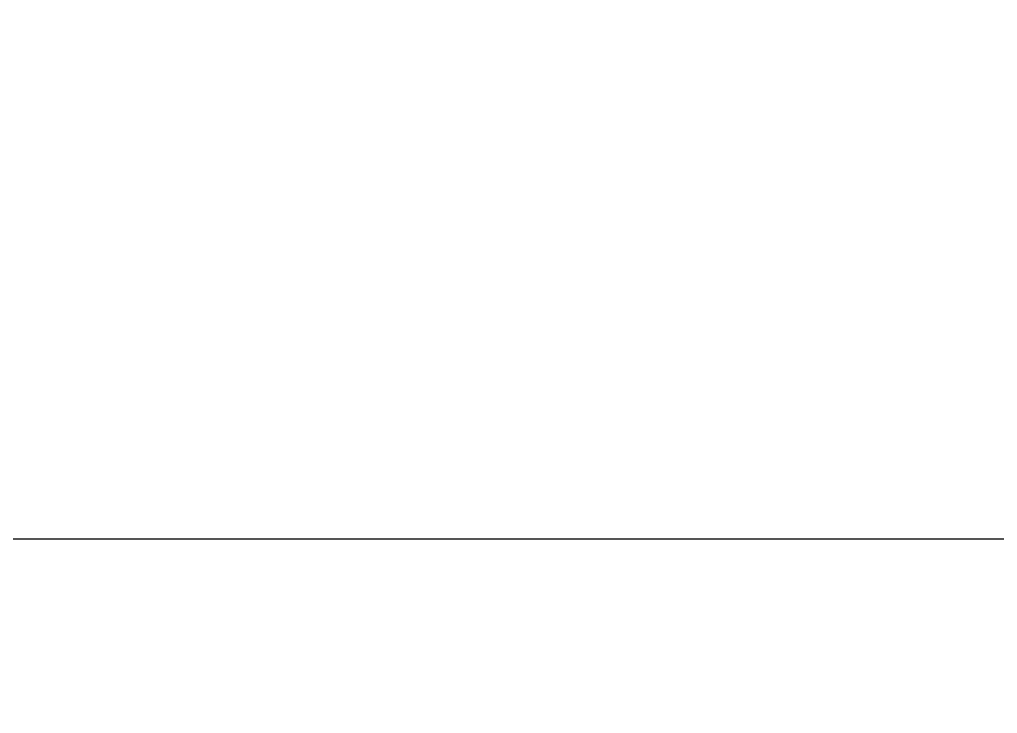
# Model space of a CAD drawing. Header units: millimetres. Extents: x 285006 to 3037698, y -2820855 to 192241.
# Drawn here: x 843647 to 868399, y -690898 to -673337 of the extents above; entities that cross this region are included whole.
import ezdxf
from ezdxf.xclip import XClip

# ---------------------------------------------------------------- set-up
doc = ezdxf.new("R2010")
doc.units = ezdxf.units.MM
doc.header["$XCLIPFRAME"] = 2
doc.layers.add('___', color=4, linetype='Continuous')
doc.layers.add('EXWALL-1B-6F$0$A-FLOR-UNDR', color=11, linetype='Continuous', lineweight=18)

# ---------------------------------------------------------------- blocks, each defined once
blk = doc.blocks.new('EXWALL-1B-6F')
at = {"layer": 'EXWALL-1B-6F$0$A-FLOR-UNDR'}
blk.add_lwpolyline([(98388935, 18768822), (98388935, 18747022)], dxfattribs=at)
blk = doc.blocks.new('DFGDFSHTHTR')
at = {"layer": 'Defpoints'}
blk.add_lwpolyline([(532406, 66910), (544306, 66910), (544306, 66810), (548456, 66810), (548456, 67110), (562206, 67110), (562206, 66910), (562206, 66910), (562206, 45510), (561506, 45510), (561506, 45610), (553056, 45610), (553056, 45510), (552356, 45510), (552356, 45610), (544058, 45610), (544058, 45510), (543356, 45510)], dxfattribs=at)
blk.add_blockref('EXWALL-1B-6F', (-97826429, -18701712))

msp = doc.modelspace()

# ---------------------------------------------------------------- linework, layer by layer
at = {"layer": '___'}
msp.add_lwpolyline([(817101.9, -600118.6), (893151.7, -600118.6), (893151.7, -686485), (817101.9, -686485)], close=True, dxfattribs=at)

# ---------------------------------------------------------------- block references
ref = msp.add_blockref('DFGDFSHTHTR', (300000, -736208.1), dxfattribs=at)
XClip(ref).set_block_clipping_path([(545156.0811596321, 65754.0302144536), (562505.6606944352, 71079.9308441922)])

doc.saveas('drawing.dxf')
